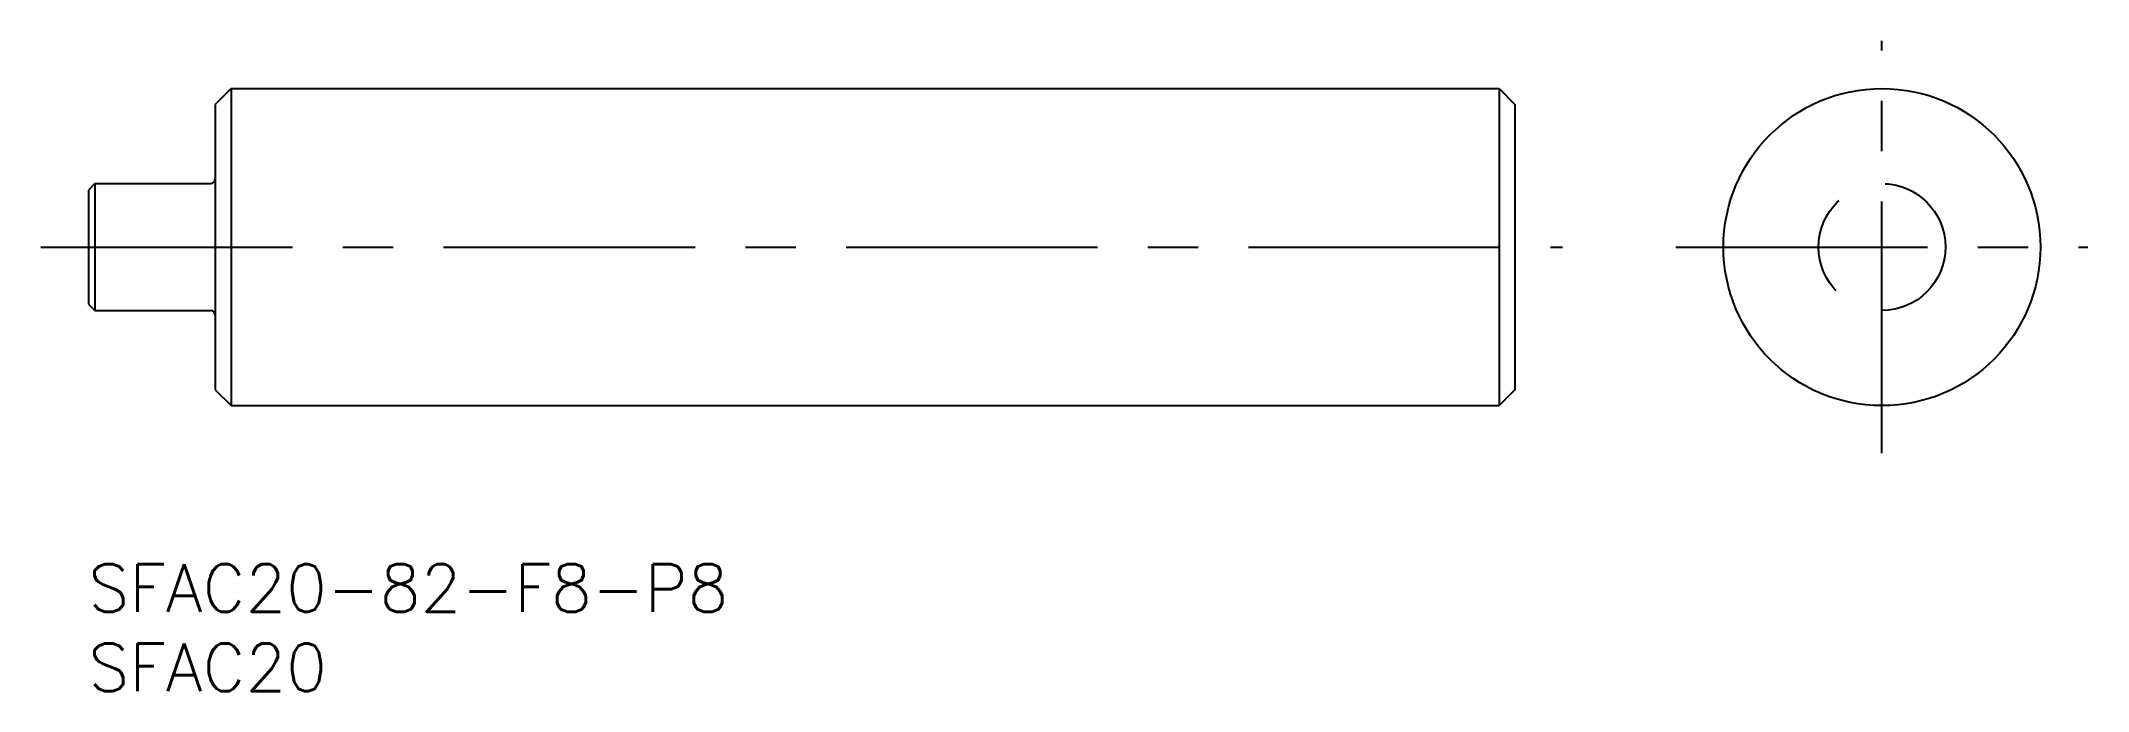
# Model space of a CAD drawing. Extents: x -3 to 126, y -8 to 33.
import ezdxf

# ---------------------------------------------------------------- set-up
doc = ezdxf.new("R2010")
doc.units = 0
doc.header["$LTSCALE"] = 0.5
doc.linetypes.add('CENTER', pattern=[50.8, 31.75, -6.35, 6.35, -6.35])
doc.linetypes.add('DASHED', pattern=[19.05, 12.7, -6.35])
for name, color, linetype in [('MSM_CENTER', 1, 'CENTER'), ('MSM_CONTINUOUS', 7, 'CONTINUOUS'), ('MSM_DASHED', 4, 'DASHED'), ('MSM_PART_NUMBER', 7, 'CONTINUOUS')]:
    doc.layers.add(name, color=color, linetype=linetype)
doc.styles.get("Standard").update_dxf_attribs({"font": 'txt.shx', "height": 3, "bigfont": 'bigfont.shx'})

# ---------------------------------------------------------------- blocks, each defined once
blk = doc.blocks.new('*U4')
at = {"layer": 'MSM_PART_NUMBER'}
blk.add_text('SFAC20-82-F8-P8', height=3, dxfattribs=at).set_placement((0, -3))
blk = doc.blocks.new('*U5')
at = {"layer": 'MSM_PART_NUMBER'}
blk.add_text('SFAC20', height=3, dxfattribs=at).set_placement((0, -8))

msp = doc.modelspace()

# ---------------------------------------------------------------- linework, layer by layer
at = {"layer": 'MSM_CENTER'}
for p, q in [((113.16, 7), (113.16, 33)), ((-3, 20), (93, 20)), ((100.16, 20), (126.16, 20))]:
    msp.add_line(p, q, dxfattribs=at)
at = {"layer": 'MSM_CONTINUOUS'}
for p, q in [((9, 30), (8, 29)), ((9, 30), (89, 30)), ((9, 30), (9, 10)), ((89, 30), (90, 29)), ((89, 30), (89, 10)), ((8, 29), (8, 11)), ((90, 29), (90, 11)), ((0.4, 24), (0, 23.6)), ((0, 23.6), (0, 16.4)), ((0.4, 24), (0.4, 16)), ((0.4, 24), (7.7, 24)), ((0, 16.4), (0.4, 16)), ((0.4, 16), (7.7, 16)), ((8, 11), (9, 10)), ((90, 11), (89, 10)), ((9, 10), (89, 10))]:
    msp.add_line(p, q, dxfattribs=at)
msp.add_circle((113.16, 20), 10, dxfattribs=at)
for centre, start, end in [((7.7, 24.3), 270, 0), ((7.7, 15.7), 0, 90)]:
    msp.add_arc(centre, 0.3, start, end, dxfattribs=at)
at = {"layer": 'MSM_DASHED'}
msp.add_circle((113.16, 20), 4, dxfattribs=at)

# ---------------------------------------------------------------- block references
at = {"layer": 'MSM_CONTINUOUS'}
for name in ['*U4', '*U5']:
    msp.add_blockref(name, (0, 0), dxfattribs=at)

doc.saveas('drawing.dxf')
